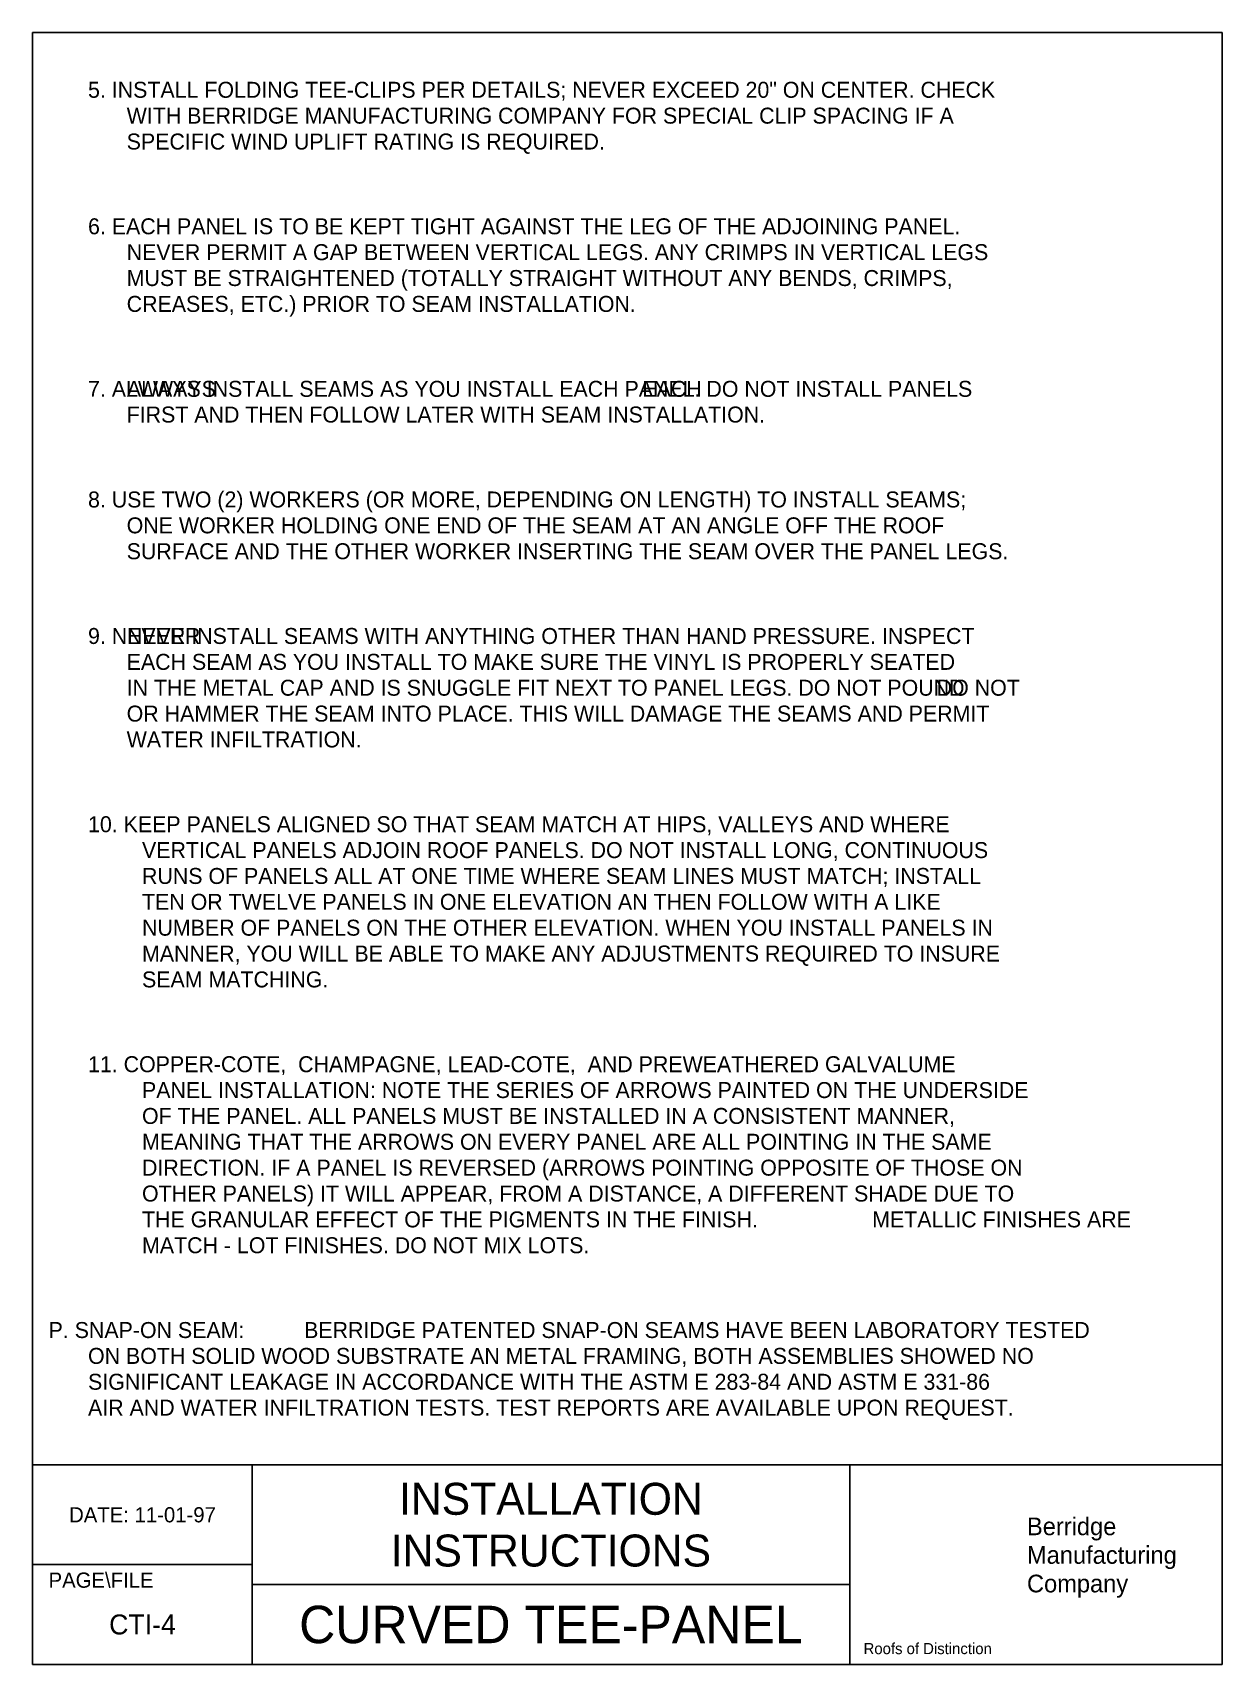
# Model space of a CAD drawing. Extents: x 0 to 7.5, y 0.1 to 10.3.
import ezdxf
from ezdxf.enums import TextEntityAlignment as Align

# ---------------------------------------------------------------- set-up
doc = ezdxf.new("R2010")
doc.units = 0
doc.layers.add('BORDER', color=7, linetype='CONTINUOUS')
doc.layers.add('DIM-TXT', color=7, linetype='CONTINUOUS')

msp = doc.modelspace()

# ---------------------------------------------------------------- linework, layer by layer
at = {"layer": 'BORDER', "color": 0, "linetype": 'CONTINUOUS'}
for p, q in [((0.031, 10.345), (0.031, 0.125)), ((0.031, 10.345), (7.48, 10.345)), ((7.48, 10.345), (7.48, 0.125)), ((7.48, 1.375), (0.031, 1.375)), ((1.406, 1.375), (1.406, 0.125)), ((5.147, 1.375), (5.147, 0.125)), ((1.406, 0.75), (0.031, 0.75)), ((5.147, 0.625), (1.406, 0.625)), ((7.48, 0.125), (0.031, 0.125))]:
    msp.add_line(p, q, dxfattribs=at)

# ---------------------------------------------------------------- texts
for s, height, p in [('DATE: 11-01-97', 0.0951, (0.719, 1.062)), ('CTI-4', 0.125, (0.719, 0.375))]:
    msp.add_text(s, height=height, dxfattribs=at).set_placement(p, align=Align.MIDDLE)
for s, height, p in [('Berridge', 0.1107, (6.257, 0.934)), ('Manufacturing', 0.1107, (6.257, 0.755)), ('PAGE\\FILE', 0.0951, (0.131, 0.605)), ('Company', 0.1107, (6.257, 0.576)), ('Roofs of Distinction', 0.0697, (5.234, 0.189))]:
    msp.add_text(s, height=height, dxfattribs=at).set_placement(p)
at = {"layer": 'DIM-TXT', "color": 0, "linetype": 'CONTINUOUS'}
for s, p in [('5. INSTALL FOLDING TEE-CLIPS PER DETAILS; NEVER EXCEED 20" ON CENTER. CHECK', (0.378, 9.937)), ('WITH BERRIDGE MANUFACTURING COMPANY FOR SPECIAL CLIP SPACING IF A', (0.62, 9.775)), ('SPECIFIC WIND UPLIFT RATING IS REQUIRED.', (0.62, 9.613)), ('6. EACH PANEL IS TO BE KEPT TIGHT AGAINST THE LEG OF THE ADJOINING PANEL.', (0.378, 9.082)), ('NEVER PERMIT A GAP BETWEEN VERTICAL LEGS. ANY CRIMPS IN VERTICAL LEGS', (0.62, 8.92)), ('MUST BE STRAIGHTENED (TOTALLY STRAIGHT WITHOUT ANY BENDS, CRIMPS,', (0.62, 8.758)), ('CREASES, ETC.) PRIOR TO SEAM INSTALLATION.', (0.62, 8.596)), ('7. ALWAYS INSTALL SEAMS AS YOU INSTALL EACH PANEL. DO NOT INSTALL PANELS', (0.378, 8.064)), ('ALWAYS', (0.621, 8.064)), ('EACH', (3.849, 8.064)), ('FIRST AND THEN FOLLOW LATER WITH SEAM INSTALLATION.', (0.62, 7.903)), ('8. USE TWO (2) WORKERS (OR MORE, DEPENDING ON LENGTH) TO INSTALL SEAMS;', (0.378, 7.371)), ('ONE WORKER HOLDING ONE END OF THE SEAM AT AN ANGLE OFF THE ROOF', (0.62, 7.209)), ('SURFACE AND THE OTHER WORKER INSERTING THE SEAM OVER THE PANEL LEGS.', (0.62, 7.047)), ('9. NEVER INSTALL SEAMS WITH ANYTHING OTHER THAN HAND PRESSURE. INSPECT', (0.378, 6.516)), ('NEVER', (0.621, 6.516)), ('EACH SEAM AS YOU INSTALL TO MAKE SURE THE VINYL IS PROPERLY SEATED', (0.62, 6.354)), ('IN THE METAL CAP AND IS SNUGGLE FIT NEXT TO PANEL LEGS. DO NOT POUND', (0.62, 6.192)), ('DO NOT', (5.692, 6.192)), ('OR HAMMER THE SEAM INTO PLACE. THIS WILL DAMAGE THE SEAMS AND PERMIT', (0.62, 6.03)), ('WATER INFILTRATION.', (0.62, 5.868)), ('10. KEEP PANELS ALIGNED SO THAT SEAM MATCH AT HIPS, VALLEYS AND WHERE', (0.378, 5.337)), ('VERTICAL PANELS ADJOIN ROOF PANELS. DO NOT INSTALL LONG, CONTINUOUS', (0.716, 5.175)), ('RUNS OF PANELS ALL AT ONE TIME WHERE SEAM LINES MUST MATCH; INSTALL', (0.716, 5.013)), ('TEN OR TWELVE PANELS IN ONE ELEVATION AN THEN FOLLOW WITH A LIKE', (0.716, 4.851)), ('NUMBER OF PANELS ON THE OTHER ELEVATION. WHEN YOU INSTALL PANELS IN', (0.716, 4.689)), ('MANNER, YOU WILL BE ABLE TO MAKE ANY ADJUSTMENTS REQUIRED TO INSURE', (0.716, 4.527)), ('SEAM MATCHING.', (0.716, 4.365)), ('11. COPPER-COTE,  CHAMPAGNE, LEAD-COTE,  AND PREWEATHERED GALVALUME', (0.378, 3.834)), ('PANEL INSTALLATION: NOTE THE SERIES OF ARROWS PAINTED ON THE UNDERSIDE', (0.716, 3.672)), ('OF THE PANEL. ALL PANELS MUST BE INSTALLED IN A CONSISTENT MANNER,', (0.716, 3.51)), ('MEANING THAT THE ARROWS ON EVERY PANEL ARE ALL POINTING IN THE SAME', (0.716, 3.348)), ('DIRECTION. IF A PANEL IS REVERSED (ARROWS POINTING OPPOSITE OF THOSE ON', (0.716, 3.186)), ('OTHER PANELS) IT WILL APPEAR, FROM A DISTANCE, A DIFFERENT SHADE DUE TO', (0.716, 3.024)), ('THE GRANULAR EFFECT OF THE PIGMENTS IN THE FINISH.', (0.716, 2.862)), ('METALLIC FINISHES ARE', (5.288, 2.862)), ('MATCH - LOT FINISHES. DO NOT MIX LOTS.', (0.716, 2.7)), ('P. SNAP-ON SEAM:', (0.131, 2.169)), ('BERRIDGE PATENTED SNAP-ON SEAMS HAVE BEEN LABORATORY TESTED', (1.731, 2.169)), ('ON BOTH SOLID WOOD SUBSTRATE AN METAL FRAMING, BOTH ASSEMBLIES SHOWED NO', (0.378, 2.007)), ('SIGNIFICANT LEAKAGE IN ACCORDANCE WITH THE ASTM E 283-84 AND ASTM E 331-86', (0.378, 1.845)), ('AIR AND WATER INFILTRATION TESTS. TEST REPORTS ARE AVAILABLE UPON REQUEST.', (0.378, 1.683))]:
    msp.add_text(s, height=0.1, dxfattribs=at).set_placement(p)
for s, p in [('INSTALLATION', (3.276, 1.062)), ('INSTRUCTIONS', (3.276, 0.738))]:
    msp.add_text(s, height=0.2, dxfattribs=at).set_placement(p, align=Align.CENTER)
msp.add_text('CURVED TEE-PANEL', height=0.2344, dxfattribs=at).set_placement((3.276, 0.375), align=Align.MIDDLE)

doc.saveas('drawing.dxf')
